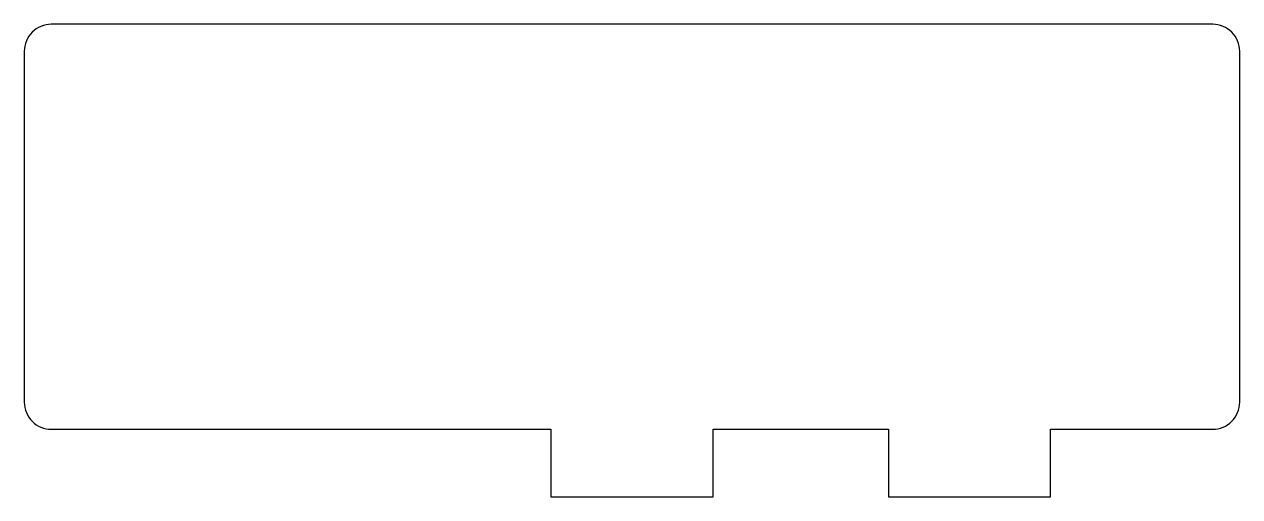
# Model space of a CAD drawing. Header units: inches. Extents: x 12.1 to 102.1, y 14.5 to 49.5.
import ezdxf

# ---------------------------------------------------------------- set-up
doc = ezdxf.new("R2010")
doc.units = ezdxf.units.IN
doc.header["$MEASUREMENT"] = 0

msp = doc.modelspace()

# ---------------------------------------------------------------- linework, layer by layer
at = {"lineweight": 30}
msp.add_lwpolyline([(14.1, 19.469), (50.35, 19.469), (51.1, 19.469), (51.1, 14.469), (63.1, 14.469), (63.1, 19.469), (75.35, 19.469), (76.1, 19.469), (76.1, 14.469), (88.1, 14.469), (88.1, 19.469), (100.1, 19.469, 0.414214), (102.1, 21.469), (102.1, 47.469), (102.1, 47.469, 0.414214), (100.1, 49.469), (14.1, 49.469, 0.414214), (12.1, 47.469), (12.1, 21.469, 0.414214)], format="xyb", close=True, dxfattribs=at)

doc.saveas('drawing.dxf')
